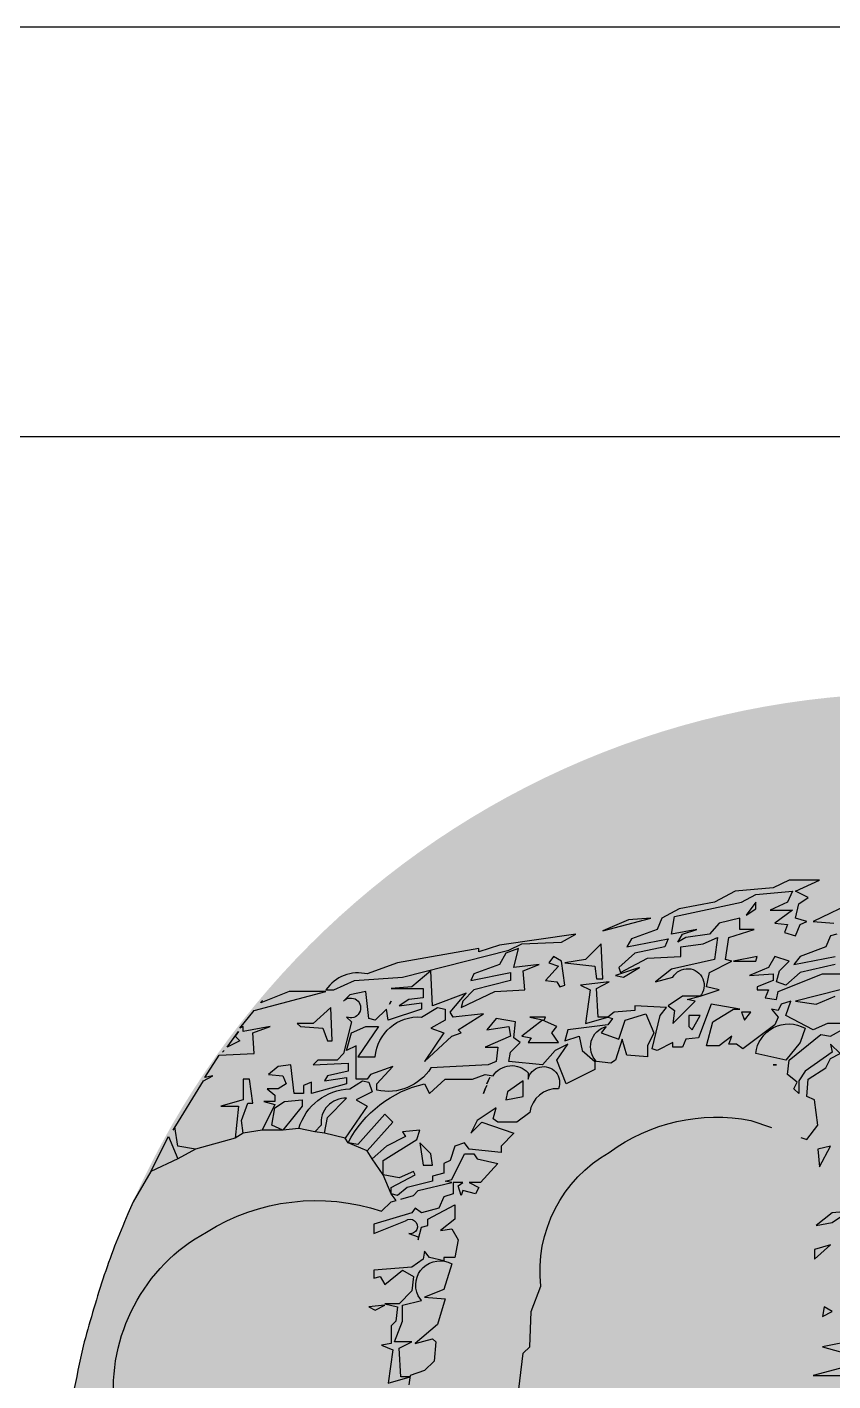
# Model space of a CAD drawing. Extents: x -5173 to 5397, y -2411 to 2089.
# Drawn here: x 5008.3 to 5054.5, y -1736.2 to -1658.6 of the extents above; entities that cross this region are included whole.
import ezdxf

# ---------------------------------------------------------------- set-up
doc = ezdxf.new("R2010")
doc.units = 0
doc.header["$LTSCALE"] = 50
doc.header["$MEASUREMENT"] = 0
doc.layers.add('CARIMBO', color=7, linetype='CONTINUOUS')
doc.layers.add('F-LOGO', color=7, linetype='CONTINUOUS')

# ---------------------------------------------------------------- blocks, each defined once
blk = doc.blocks.new('LOGO_CP')
at = {"layer": 'F-LOGO', "true_color": 0xfbb000}
h = blk.add_hatch(color=40, dxfattribs=at)
h.dxf.hatch_style = 1
h.paths.add_polyline_path([(41.34782747725466, 0.1697726814533667, 1), (-41.49464731943817, 0.1697726814533667, 1)])
at = {"layer": 'F-LOGO'}
h = blk.add_hatch(color=1, dxfattribs=at)
h.dxf.hatch_style = 1
edge = h.paths.add_edge_path()
edge.add_line((-5.474568272961278, 21.98587923024484), (-6.012269029516119, 22.75402316818127))
edge.add_line((-6.012269029519757, 22.75402316818138), (-6.242712210900663, 23.13809513714971))
edge.add_line((-6.242712210898842, 23.1380951371496), (-7.164484936422467, 23.52216710611781))
edge.add_line((-7.164484936422468, 23.52216710611793), (-7.318113724010345, 23.75261028749883))
edge.add_line((-7.318113724012164, 23.75261028749883), (-7.976523813442782, 24.07807392000409))
edge.add_line((-7.976523813440961, 24.07807392000409), (-8.636057715312289, 24.17876618230473))
edge.add_line((-8.636057715312289, 24.17876618230473), (-9.432994513407264, 24.38014692830023))
edge.add_line((-9.432994513407264, 24.38014692830034), (-10.27426822877396, 24.39244628711861))
edge.add_line((-10.27426822877396, 24.3924462871185), (-11.2363259155486, 24.30143103186349))
edge.add_line((-11.2363259155486, 24.30143103186349), (-12.10161228146035, 24.22747617755038))
edge.add_line((-12.10161228146035, 24.22747617755038), (-13.07397230275319, 24.05038607949705))
edge.add_line((-13.07397230275683, 24.05038607949705), (-14.61026017863014, 23.89675729190974))
edge.add_line((-14.61026017862832, 23.89675729190963), (-15.6088472979468, 23.43587092914771))
edge.add_line((-15.60884729794497, 23.43587092914782), (-17.37557835519919, 22.51409820362397))
edge.add_line((-17.37557835519919, 22.51409820362397), (-19.52638138142219, 20.36329517740176))
edge.add_line((-19.52638138142219, 20.36329517740165), (-21.36992683246944, 17.44434821324301))
edge.add_line((-21.36992683246944, 17.44434821324313), (-22.36962867106604, 14.36564150546047))
edge.add_line((-22.36962867106422, 14.36564150546036), (-22.82940031454609, 12.37459822286206))
edge.add_line((-22.82940031454791, 12.37459822286206), (-23.6743586462785, 8.303435351798553))
edge.add_line((-23.6743586462785, 8.303435351798667), (-23.98161622145244, 6.920776263513003))
edge.add_line((-23.98161622145062, 6.92077626351289), (-24.09683781214198, 5.691745962814535))
edge.add_line((-24.09683781214198, 5.691745962814649), (-24.21205940283152, 2.926427786243209))
edge.add_line((-24.21205940283334, 2.926427786243095), (-23.36710107110275, 1.69739748554474))
edge.add_line((-23.36710107110639, 1.697397485544741), (-22.29169955799489, 1.697397485544741))
edge.add_line((-22.29169955799307, 1.697397485544741), (-21.13650771424409, 1.539719934044172))
edge.add_line((-21.13650771424227, 1.539719934044172), (-20.29974627513593, 2.935909569419493))
edge.add_line((-20.29974627513593, 2.935909569419493), (-19.07071597443837, 8.850617891530586))
edge.add_line((-19.07071597444019, 8.850617891530701), (-18.76345839926625, 9.541947435673533))
edge.add_line((-18.76345839926444, 9.541947435673418), (-18.6814230496916, 11.76008307251282))
edge.add_line((-18.6814230496916, 11.76008307251294), (-18.22053668692979, 12.98911337321129))
edge.add_arc((-8.122196716105917, 11.42579777544364), 10.218631308769, 126.98686350499261, 171.1999447298928, ccw=False)
edge.add_arc((-9.392137106826793, 11.48940151944685), 9.454315808083116, 64.97299803012743, 121.06069205266701, ccw=False)
edge.add_line((-5.39253292339208, 20.05603760222726), (-5.039116984790324, 20.5104295232856))
edge.add_line((-5.039116984788507, 20.51042952328549), (-4.859429658292811, 20.75075539052732))
edge.add_line((-4.859429658294629, 20.75075539052733), (-5.090496303996132, 21.06410650472099))
edge.add_line((-5.090496303996132, 21.06410650472099), (-5.474568272964915, 21.98587923024484))
h = blk.add_hatch(color=1, dxfattribs=at)
h.dxf.hatch_style = 1
h.paths.add_polyline_path([(-37.88746182672433, 17.07154664121922, 0.02571872554274176), (-39.3511923896651, 13.33309509847529, 0.012893788624096), (-38.53604351634018, 10.31389345685331, -0.2026200087880888), (-34.35155938359689, 15.60080276219541, -0.2089750550056172), (-26.46098422076168, 16.76887781077921), (-25.29808418317207, 17.10113496437807), (-25.82516167250151, 18.36612093876687), (-26.6475275354684, 19.54092931443547), (-28.50775665574839, 20.31602478121865), (-29.51225257459784, 20.51692396498908), (-31.66305560081901, 20.51692396498908), (-32.58482832634262, 20.36329517740165), (-32.96890029531141, 20.13285199602075), (-34.88926014015169, 19.59515123946522), (-37.12408557825353, 18.37615554595599)])
at = {"layer": 'F-LOGO', "color": 1}
for points in [[(-3.779430653723921, 27.2765906188302), (-5.930233679946923, 26.73888986227468), (-4.931646560626632, 26.58526107468748), (-4.009873835103008, 26.96933304365569)], [(-5.678677964634061, 20.1541444735106), (-5.39253292339208, 20.05603760222726), (-4.854832166833603, 20.74736714636998), (-5.008460954423297, 21.97639744706845), (-5.39253292339208, 22.13002623465564), (-5.315718529595415, 22.9749845663859), (-4.470760197868458, 23.51268532294154), (-4.240317016485733, 23.97357168570335), (-3.779430653723921, 24.20401486708425), (-4.240317016485733, 24.66490122984618), (-4.163502622692704, 24.28082926087797), (-5.469347317185111, 23.35905653535411), (-5.776604892357227, 22.8981701725923), (-5.776604892357227, 22.28365502224307), (-6.00704807373995, 22.51409820362397), (-5.853419286150256, 22.82135577879859), (-6.314305648915706, 23.20542774776681), (-6.237491255119039, 23.89675729190964), (-4.701203379247545, 25.12578759260811), (-4.240317016485733, 25.04897319881451), (-3.548987472344833, 25.43304516778272)], [(-3.011286715786355, 31.57819667127472), (-5.085275348216328, 30.57960955195728), (-4.086688228899675, 30.50279515816356)], [(-3.933059441309978, 29.96509440160804), (-4.240317016485733, 29.88828000781432), (-4.470760197868458, 29.35057925125881), (-5.699790498564196, 28.88969288849699), (-6.00704807373995, 28.50562091952867), (-4.009873835103008, 28.88969288849699)], [(-4.009873835103008, 28.50562091952867), (-5.699790498564196, 28.12154895056034), (-6.391120042708733, 27.50703380021133), (-6.852006405470545, 27.66066258779853), (-6.698377617884489, 28.19836334435405), (-6.237491255119039, 28.65924970711609), (-6.928820799263574, 28.88969288849699), (-7.236078374439328, 28.35199213194147), (-8.157851099962954, 27.96792016297314), (-7.005635193056605, 28.04473455676685), (-7.005635193056605, 27.73747698159224), (-7.773779130994171, 27.43021940641762), (-7.773779130994171, 27.2765906188302), (-7.236078374439328, 27.2765906188302), (-7.389707162025388, 26.8925186498621), (-6.852006405470545, 26.81570425606839), (-6.775192011677516, 27.19977622503671), (-4.624388985454516, 28.04473455676685), (-3.318544290962108, 28.04473455676685)], [(-3.011286715786355, 10.37742398422716), (-4.624388985454516, 10.07016640905255), (-3.011286715786355, 9.609280046290735)], [(-3.318544290962108, 9.148393683528923), (-5.085275348216328, 8.687507320766883), (-2.627214746817571, 8.687507320766883)]]:
    blk.add_lwpolyline(points, dxfattribs=at)
for points in [[(-3.24172989716908, 25.66348834916363), (-4.39394580407179, 25.66348834916363), (-5.085275348216328, 25.35623077398901), (-6.391120042708733, 26.04756031813196), (-6.16067686132601, 26.73888986227468), (-6.621563224087822, 26.58526107468748), (-6.775192011677516, 26.27800349951286), (-7.082449586849632, 26.35481789330657), (-6.775192011677516, 25.97074592433825), (-6.928820799263574, 25.58667395536991), (-8.46510867513507, 24.43445804846527), (-8.772366250310823, 24.66490122984618), (-9.156438219279606, 24.66490122984618), (-9.00280943168991, 25.04897319881451), (-9.617324582041418, 24.58808683605258), (-10.23183973238929, 24.58808683605258), (-9.924582157217172, 25.74030274295734), (-8.925995037900519, 26.35481789330657), (-8.618737462724766, 26.35481789330657), (-10.0013965510102, 26.58526107468748), (-10.61591170135807, 24.97215880502068), (-11.23042685170594, 24.8953444112272), (-11.38405563929564, 24.51127244225887), (-11.84494200205745, 24.51127244225887), (-11.84494200205745, 24.74171562363978), (-12.61308593999502, 24.35764365467156), (-12.8435291213741, 24.43445804846527), (-12.45945715240532, 26.04756031813196), (-12.15219957722957, 26.43163228710017), (-13.6884874531047, 26.50844668089377), (-13.6884874531047, 26.27800349951286), (-14.68707457242135, 26.20118910571915), (-14.99433214759711, 25.97074592433825), (-14.76388896621438, 25.89393153054453), (-14.99433214759711, 25.58667395536991), (-16.91469199243738, 25.35623077398901), (-17.06832078002708, 24.81853001743349), (-16.37699123588254, 25.04897319881451), (-16.22336244829648, 24.35764365467156), (-15.60884729794497, 23.81994289811604), (-15.60884729794497, 23.43587092914782), (-16.99150638623041, 22.74454138500488), (-17.45239274899222, 23.89675729190964), (-16.91469199243738, 24.66490122984618), (-17.52920714278525, 24.35764365467156), (-18.14372229313676, 23.66631411052873), (-19.75682456280128, 23.81994289811604), (-19.68001016900825, 24.28082926087797), (-19.21912380624644, 24.74171562363978), (-19.52638138142219, 24.97215880502068), (-19.44956698762917, 25.74030274295734), (-20.37133971315279, 25.89393153054453), (-20.83222607591096, 25.35623077398901), (-19.75682456280128, 25.50985956157643), (-19.68001016900825, 25.04897319881451), (-20.90904046970763, 24.51127244225887), (-20.29452531935612, 24.51127244225887), (-20.37133971315279, 23.81994289811604), (-20.75541168211794, 23.66631411052873), (-23.52072985869245, 23.51268532294154, -0.310233), (-26.13241924767362, 22.43728380983038), (-26.13241924767362, 22.74454138500488), (-25.3642753097397, 23.58949971673502), (-26.43967682284937, 23.20542774776681), (-26.59330561043544, 22.9749845663859), (-27.13100636699028, 22.9749845663859), (-27.13100636699028, 24.58808683605258), (-27.59189272975572, 24.35764365467156), (-27.361449548373, 25.2026019864017), (-26.6701200042321, 25.50985956157643), (-26.05560485388059, 25.50985956157643), (-27.05419197319724, 24.05038607949706), (-26.20923364146665, 24.05038607949706, -0.409872), (-23.98161622145062, 25.97074592433825), (-23.21347228351669, 26.43163228710017), (-22.82940031454791, 26.35481789330657), (-22.82940031454791, 25.81711713675094), (-23.52072985869245, 25.43304516778272), (-22.90621470834094, 25.2026019864017), (-23.82798743386456, 23.81994289811604), (-22.52214273937216, 25.04897319881451), (-22.06125637661034, 25.2026019864017), (-22.21488516420004, 25.35623077398901), (-20.98585486350066, 26.12437471192544), (-22.44532834558276, 25.97074592433825), (-22.59895713316882, 26.20118910571915), (-21.83081319523125, 27.122961831243), (-23.44391546489578, 26.50844668089377), (-23.52072985869245, 28.19836334435405), (-24.44250258421607, 27.43021940641762), (-25.44108970353272, 27.35340501262391), (-23.90480182765759, 27.35340501262391), (-23.90480182765759, 26.8925186498621), (-24.59613137180213, 26.81570425606839), (-25.05701773456394, 26.50844668089377), (-23.98161622145062, 26.66207546848108), (-23.98161622145062, 26.35481789330657), (-25.59471849112242, 25.81711713675094), (-25.67153288491181, 26.35481789330657), (-26.20923364146665, 25.81711713675094), (-26.5164912166424, 25.89393153054453), (-26.6701200042321, 27.19977622503671), (-27.43826394216603, 27.04614743744941), (-27.74552151734178, 26.73888986227468, -1.930435), (-27.59189272975572, 25.97074592433825), (-27.361449548373, 25.74030274295734), (-27.74552151734178, 24.20401486708425), (-28.05277909251754, 23.89675729190964), (-28.97455181804116, 23.89675729190964), (-29.20499499942025, 23.66631411052873), (-27.51507833595906, 23.74312850432244), (-27.51507833595906, 23.35905653535411), (-28.51366545527935, 23.12861335397321), (-28.66729424286541, 22.8981701725923), (-27.59189272975572, 23.0517989601795), (-27.59189272975572, 22.74454138500488), (-29.28180939321328, 22.28365502224307), (-29.28180939321328, 22.82135577879859), (-29.66588136218206, 22.66772699121117), (-29.66588136218206, 22.28365502224307), (-30.12676772494387, 22.28365502224307), (-30.28039651252993, 23.66631411052873), (-30.89491166288144, 23.58949971673502), (-31.35579802564325, 23.20542774776681), (-30.66446848149871, 23.12861335397321), (-30.51083969391265, 22.74454138500488), (-30.89491166288144, 22.51409820362397), (-31.43261241943628, 22.51409820362397), (-31.0485404504675, 22.20684062844936), (-31.0485404504675, 21.89958305327474), (-31.58624120702234, 21.89958305327474), (-31.0485404504675, 21.74595426568754), (-31.663055600819, 20.51692396498908), (-32.58482832634262, 20.36329517740165), (-32.66164272013565, 20.97781032775089), (-32.3543851449599, 21.82276865948114), (-32.12394196358081, 21.82276865948114), (-32.27757075116687, 22.9749845663859), (-32.58482832634262, 22.9749845663859), (-32.58482832634262, 21.97639744706845), (-33.66022983945231, 21.66913987189383), (-32.81527150772171, 21.66913987189383), (-32.96890029531141, 20.13285199602075), (-34.88926014015169, 19.59515123946522), (-35.73421847188228, 19.74878002705253), (-35.88784725946834, 20.67055275257638), (-35.96466165326137, 20.51692396498908), (-34.5051881711829, 22.8981701725923), (-34.0443018084211, 23.12861335397321), (-34.42837377738987, 23.0517989601795), (-33.73704423324534, 24.12720047329054), (-32.04712756978778, 24.20401486708425), (-32.12394196358081, 25.2026019864017), (-31.27898363185022, 25.50985956157643), (-32.58482832634262, 25.2794163801953), (-32.58482832634262, 25.50985956157643), (-32.73845711392869, 25.43304516778272), (-32.04712756978778, 26.27800349951286), (-28.59047984907238, 27.19977622503671), (-30.3572109063266, 27.19977622503671), (-31.73986999461204, 26.66207546848108, -0.0008770137354755256), (-31.64804448330187, 26.77300217108478, -0.0008770137354755256)], [(-3.24172989716908, 16.59938988151299), (-4.163502622692704, 16.52257548771928), (-4.931646560626632, 15.90806033737005), (-4.163502622692704, 16.06168912495735), (-3.472173078548166, 16.52257548771928, -1.534095)], [(-24.9786768792751, 17.1923941940625), (-24.3656881904194, 17.36753381944942), (-24.13524500904031, 17.59797700083033), (-22.52214273937216, 17.98204896979865), (-22.82940031454791, 18.05886336359214), (-22.52214273937216, 18.13567775738585), (-21.90762758902428, 19.36470805808432), (-21.44674122626247, 19.36470805808432), (-21.29311243867642, 19.13426487670341), (-20.29452531935612, 18.90382169532251), (-21.13948365109036, 17.98204896979865), (-21.6771844076452, 17.98204896979865), (-21.21629804487975, 17.75160578841775), (-21.36992683246944, 17.44434821324313), (-21.98444198281732, 17.59797700083033), (-22.06125637661034, 17.36753381944942), (-22.21488516420004, 17.82842018221135), (-21.98444198281732, 17.98204896979865), (-22.44532834558276, 17.98204896979865), (-22.44532834558276, 17.44434821324313), (-22.90621470834094, 17.29071942565571), (-23.13665788972366, 16.75301866910019), (-23.98161622145062, 16.52257548771928), (-24.28887379662638, 16.75301866910019), (-24.44250258421607, 16.52257548771928), (-26.28604803526332, 15.98487473116375), (-26.28604803526332, 15.52398836840183), (-24.74976015938818, 16.13850351875095, -1.588766), (-24.59613137180213, 15.52398836840183), (-24.13524500904031, 15.37035958081452), (-24.13524500904031, 15.21673079322721), (-23.98161622145062, 15.83124594357633), (-23.6743586462785, 15.90806033737005), (-23.6743586462785, 16.21531791254466), (-22.3685139517861, 16.90664745668749), (-22.3685139517861, 16.21531791254466), (-23.059843495927, 15.67761715598914), (-22.52214273937216, 15.75443154978274), (-22.21488516420004, 15.21673079322721), (-22.3685139517861, 14.37177246149696), (-22.90621470834094, 14.37177246149696), (-22.90621470834094, 14.21814367390976), (-23.59754425248547, 14.37177246149696), (-23.82798743386456, 14.67903003667158), (-23.90480182765759, 14.29495806770348), (-24.44250258421607, 13.91088609873515), (-26.28604803526332, 13.75725731114795), (-26.28604803526332, 13.37318534217962), (-25.9787904600912, 13.44999973597322), (-25.74834727870848, 13.06592776700501), (-24.90338894697788, 13.75725731114795), (-24.3656881904194, 13.44999973597322), (-24.44250258421607, 12.75867019183039), (-25.05701773456394, 12.14415504148116), (-25.74834727870848, 12.14415504148116), (-25.13383212835697, 11.99052625389396), (-25.21064652215, 11.29919670975102), (-25.44108970353272, 11.06875352837011), (-25.44108970353272, 10.22379519663997), (-25.90197606629453, 10.14698080284626), (-25.3642753097397, 9.916537621465352), (-25.59471849112242, 8.303435351798669), (-24.5193169780091, 8.610692926973172), (-24.98020334077091, 8.610692926973172), (-25.05701773456394, 9.993352015259063), (-24.44250258421607, 10.30060959043368), (-25.28746091594303, 10.30060959043368), (-24.90338894697788, 11.29919670975102), (-24.90338894697788, 12.06734064768744), (-23.98161622145062, 12.29778382906846), (-24.13524500904031, 12.52822701044948, -0.735966), (-22.52214273937216, 14.06451488632234), (-22.90621470834094, 12.8354845856241), (-23.82798743386456, 12.45141261665577), (-22.82940031454791, 12.37459822286206), (-23.21347228351669, 11.14556792216371), (-24.28887379662638, 10.22379519663997), (-23.44391546489578, 10.45423837802087), (-23.29028667730972, 10.30060959043368), (-23.36710107110639, 9.378836864909829), (-23.82798743386456, 8.91795050214779), (-24.5193169780091, 8.687507320766883), (-24.59613137180213, 8.226620958005071)], [(-19.44956698762917, 6.690333082131986), (-19.06549501866038, 9.762908833878042), (-18.75823744348463, 10.07016640905255), (-18.6814230496916, 11.76008307251294), (-18.22053668692979, 12.9891133732113, -0.299978), (-14.91751775380408, 19.44152245187803, -0.210206), (-8.081036706166287, 20.97781032775089), (-7.089106003486902, 20.63771980111715)], [(-38.80679422362527, 7.151219444893911, -0.30066), (-34.35155938359685, 15.60080276219543, -0.224329), (-25.90197606629453, 16.59938988151299), (-25.44108970353272, 17.0602762442748), (-25.20542556637383, 17.127608854892), (-25.44108970353272, 17.44434821324313), (-25.82516167250151, 18.36612093876687), (-26.36286242905635, 19.13426487670341), (-26.59330561043544, 19.51833684567174), (-27.51507833595906, 19.90240881463984), (-27.66870712354876, 20.13285199602075), (-28.66729424286541, 20.36329517740165), (-29.12818060563086, 20.44010957119547), (-29.89632454356478, 20.59373835878267), (-30.66446848149871, 20.51692396498908), (-31.663055600819, 20.51692396498908), (-32.58482832634262, 20.36329517740165), (-32.96890029531141, 20.13285199602075), (-34.88926014015169, 19.59515123946522), (-35.73421847188228, 19.13426487670341), (-37.04006316637469, 18.51974972635418), (-37.89704272499375, 17.05517289993151), (-38.15302909270258, 16.47075028389105, 0.02151117889548832), (-39.35119238966444, 13.33309509847726, 0.01392078621884074), (-40.30459703464521, 10.09419756163589, 0.007171598238279336), (-40.79251558848273, 7.762861365619926)]]:
    blk.add_lwpolyline(points, format="xyb", dxfattribs=at)
for points in [[(-9.617324582041418, 27.2765906188302), (-10.23183973238929, 27.43021940641762), (-10.07821094479959, 28.12154895056034), (-9.00280943168991, 28.65924970711609), (-9.310067006865664, 28.73606410090957), (-9.156438219279606, 29.81146561402073), (-7.927407918580228, 30.19553758298895), (-8.618737462724766, 30.19553758298895), (-8.618737462724766, 30.73323833954447), (-9.617324582041418, 30.50279515816356), (-10.07821094479959, 29.96509440160804), (-11.23042685170594, 29.81146561402073), (-11.61449882067472, 29.58102243263971), (-11.38405563929564, 29.96509440160804), (-10.6927260951511, 30.19553758298895), (-11.92175639585048, 29.96509440160804), (-11.76812760826442, 30.81005273333818), (-8.541923068931736, 31.50138227748113), (-7.850593524783561, 31.88545424644923), (-6.083862467532979, 32.03908303403665), (-6.314305648915706, 31.50138227748113), (-7.159263980642661, 31.11731030851279), (-6.083862467532979, 31.11731030851279), (-6.928820799263574, 30.50279515816356), (-6.314305648915706, 30.42598076436996), (-6.467934436501762, 30.04190879540175), (-5.930233679946923, 29.88828000781432), (-5.699790498564196, 30.42598076436996), (-5.39253292339208, 30.57960955195728), (-5.930233679946923, 30.73323833954447), (-5.776604892357227, 31.42456788368742), (-5.315718529595415, 31.73182545886203), (-5.930233679946923, 32.03908303403665), (-4.778017773040573, 32.57678379059217), (-6.237491255119039, 32.57678379059217), (-7.005635193056605, 32.19271182162385), (-8.849180644103853, 32.03908303403665), (-9.847767763424145, 31.50138227748113), (-11.5376844268817, 31.19412470230651), (-12.38264275861229, 30.73323833954447), (-12.61308593999502, 30.19553758298895), (-13.84211624069076, 29.73465122022714), (-14.07255942207348, 29.35057925125881), (-12.07538518344018, 29.73465122022714), (-12.22901397102623, 29.35057925125881), (-13.6884874531047, 29.0433216760843), (-14.45663139104226, 28.35199213194147), (-14.3798169972456, 28.12154895056034), (-13.07397230275683, 28.81287849470328), (-11.46087003308867, 28.88969288849699), (-11.46087003308867, 29.35057925125881), (-10.38546851997899, 29.50420803884623), (-9.694138975834447, 29.81146561402073), (-9.847767763424145, 28.73606410090957), (-11.92175639585048, 28.27517773814776), (-12.68990033378805, 27.66066258779853), (-11.84494200205745, 27.89110576917943, -1.109979), (-10.53909730756504, 26.96933304365569)], [(-28.20640788010359, 27.2765906188302), (-27.20782076078694, 27.73747698159224), (-24.90338894697788, 27.89110576917943), (-19.75682456280128, 29.19695046367161), (-19.14230941245341, 29.50420803884623), (-17.22194956761313, 29.58102243263971), (-16.5306200234686, 29.96509440160804), (-20.21771092556673, 29.42739364505252), (-21.21629804487975, 29.1201360698779), (-21.21629804487975, 29.2737648574651), (-25.13383212835697, 28.58243531332238), (-26.59330561043544, 28.04473455676685, 0.311641), (-28.59047984907238, 27.2765906188302)], [(-14.84070336001105, 23.74312850432244), (-15.53203290415195, 23.81994289811604, -0.5757680000000001), (-15.07114654139013, 25.50985956157643), (-15.30158972277286, 25.2026019864017), (-14.45663139104226, 24.8953444112272), (-14.14937381586651, 25.81711713675094), (-13.15078669654986, 26.12437471192544), (-12.76671472758107, 25.2026019864017), (-13.07397230275683, 24.58808683605258), (-13.07397230275683, 24.05038607949706), (-14.07255942207348, 24.12720047329054), (-14.30300260345257, 24.8953444112272), (-14.61026017862832, 23.89675729190964)], [(-6.391120042708733, 23.89675729190964), (-7.850593524783561, 24.20401486708425, -0.538654), (-5.469347317185111, 25.43304516778272), (-5.699790498564196, 24.74171562363978)], [(-25.13383212835697, 17.36753381944942), (-25.44108970353272, 17.44434821324313), (-25.44108970353272, 17.75160578841775), (-24.28887379662638, 18.36612093876687), (-24.3656881904194, 18.51974972635418), (-25.05701773456394, 18.21249215117956), (-25.82516167250151, 18.36612093876687), (-25.82516167250151, 19.0574504829097), (-24.21205940283334, 20.05603760222726), (-24.05843061524729, 20.51692396498908), (-24.90338894697788, 20.44010957119547), (-24.74976015938818, 20.20966638981446), (-25.67153288491181, 19.74878002705253), (-26.36286242905635, 19.13426487670341), (-26.59330561043544, 19.51833684567174), (-25.3642753097397, 20.9009959339574), (-25.74834727870848, 21.2850679029255), (-27.05419197319724, 19.82559442084624), (-27.51507833595906, 19.90240881463984, -0.224623), (-23.82798743386456, 22.74454138500488), (-23.59754425248547, 22.28365502224307), (-22.82940031454791, 22.9749845663859), (-21.52355562005914, 22.9749845663859), (-20.90904046970763, 23.20542774776681), (-20.52496850073885, 23.12861335397321, -0.490066), (-18.83505183727766, 23.2822421415604), (-18.83505183727766, 22.9749845663859, -1.090604), (-17.37557835519919, 22.51409820362397, 0.383514), (-18.75823744348463, 21.36188229671922), (-19.3727525938325, 20.9009959339574), (-20.29452531935612, 20.9009959339574), (-20.52496850073885, 21.0546247215446), (-20.37133971315279, 21.59232547810012), (-21.29311243867642, 20.97781032775089), (-21.60037001384853, 20.36329517740165), (-21.06266925729369, 20.9009959339574), (-19.52638138142219, 20.36329517740165), (-20.14089653177006, 19.74878002705253), (-20.14089653177006, 19.44152245187803), (-21.6771844076452, 19.59515123946522), (-21.90762758902428, 19.90240881463984), (-22.3685139517861, 19.74878002705253), (-22.59895713316882, 19.0574504829097), (-22.90621470834094, 18.90382169532251), (-22.90621470834094, 18.44293533256047), (-23.44391546489578, 18.28930654497327), (-23.44391546489578, 18.05886336359214), (-24.67294576559879, 17.75160578841775)], [(-27.66870712354876, 20.13285199602075), (-28.66729424286541, 20.36329517740165), (-28.51366545527935, 21.13143911533831), (-27.59189272975572, 22.05321184086216, 0.4567729999999999), (-28.82092303045146, 20.74736714636998), (-29.12818060563086, 20.44010957119547), (-29.89632454356478, 20.59373835878279, -0.321725), (-27.43826394216603, 22.51409820362397), (-26.82374879181816, 22.8981701725923), (-26.5164912166424, 22.82135577879859), (-26.36286242905635, 22.36046941603666), (-27.13100636699028, 21.97639744706845), (-26.59330561043544, 21.66913987189383)]]:
    blk.add_lwpolyline(points, format="xyb", close=True, dxfattribs=at)
for points in [[(-7.850593524783561, 31.19412470230651), (-7.850593524783561, 31.50138227748113), (-8.31147988754901, 30.88686712713189)], [(-12.92034351516713, 30.73323833954447), (-13.99574502828045, 30.65642394575099), (-15.22477532897983, 30.11872318919524)], [(-15.22477532897983, 27.81429137538584), (-15.30158972277286, 29.50420803884623), (-16.06973366070678, 28.73606410090957), (-17.06832078002708, 28.58243531332238), (-15.60884729794497, 28.42880652573507), (-15.53203290415195, 27.81429137538584)], [(-22.06125637661034, 26.43163228710017), (-20.44815410694582, 27.19977622503671), (-18.98868062486371, 27.2765906188302), (-19.06549501866038, 28.19836334435405), (-18.29735108072282, 28.50562091952867), (-19.52638138142219, 28.35199213194147), (-19.29593820004311, 29.2737648574651), (-19.91045335038734, 29.0433216760843), (-20.21771092556673, 28.50562091952867), (-21.44674122626247, 28.04473455676685), (-21.60037001384853, 27.73747698159224), (-19.68001016900825, 28.12154895056034), (-19.68001016900825, 27.73747698159224), (-21.44674122626247, 27.2765906188302), (-21.98444198281732, 26.73888986227468)], [(-17.29876396140617, 27.43021940641762), (-17.06832078002708, 27.50703380021133), (-17.22194956761313, 28.65924970711609), (-17.60602153658192, 28.88969288849699), (-17.83646471796101, 28.58243531332238), (-17.37557835519919, 28.42880652573507), (-17.9900935055507, 27.73747698159224), (-17.45239274899222, 27.66066258779853)], [(-7.850593524783561, 28.65924970711609), (-7.773779130994171, 28.88969288849699), (-8.925995037900519, 28.65924970711609)], [(-13.45804427172197, 28.35199213194147), (-14.61026017862832, 27.96792016297314), (-14.22618820965954, 27.89110576917943)], [(-14.99433214759711, 25.97074592433825), (-15.45521851035528, 25.97074592433825), (-15.53203290415195, 27.35340501262391), (-14.91751775380408, 27.66066258779853), (-16.30017684208951, 27.50703380021133), (-15.83929047932406, 27.2765906188302), (-16.06973366070678, 25.66348834916363)], [(-11.84494200205745, 25.66348834916363), (-10.76954048894777, 26.73888986227468), (-11.15361245791291, 26.81570425606839), (-10.53909730756504, 26.96933304365569), (-11.38405563929564, 26.96933304365569), (-12.07538518344018, 26.50844668089377), (-11.76812760826442, 26.27800349951286)], [(-28.36003666768965, 26.43163228710017), (-29.20499499942025, 25.66348834916363), (-29.97313893735781, 25.66348834916363), (-29.81951014977176, 25.50985956157643), (-28.74410863665844, 25.43304516778272), (-28.51366545527935, 24.81853001743349), (-28.28322227389662, 24.81853001743349)], [(-25.51790409732575, 26.58526107468748), (-25.44108970353272, 26.73888986227468), (-25.51790409732575, 26.58526107468748)], [(-8.38829428134204, 25.81711713675094), (-8.081036706166287, 26.20118910571915), (-8.541923068931736, 26.20118910571915)], [(-17.37557835519919, 24.74171562363978), (-17.68283593037131, 25.2026019864017), (-17.45239274899222, 25.50985956157643), (-18.14372229313676, 25.81711713675094), (-19.14230941245341, 25.04897319881451), (-18.6814230496916, 24.97215880502068), (-18.83505183727766, 24.74171562363978)], [(-18.06690789934009, 25.81711713675094), (-17.9900935055507, 25.97074592433825), (-18.75823744348463, 25.97074592433825)], [(-10.92316927653383, 25.35623077398901), (-10.53909730756504, 26.04756031813196), (-11.07679806411988, 26.04756031813196), (-11.07679806411988, 25.50985956157643)], [(-32.81527150772171, 25.2794163801953), (-32.96890029531141, 25.04897319881451), (-32.73845711392869, 24.81853001743349), (-33.35297226428019, 24.51127244225887)], [(-33.58341544565928, 24.28082926087797), (-33.50660105186625, 24.35764365467156), (-33.58341544565928, 24.28082926087797)], [(-6.852006405470545, 23.66631411052873), (-7.005635193056605, 23.66631411052873), (-6.852006405470545, 23.66631411052873)], [(-20.83222607591096, 22.74454138500488), (-20.75541168211794, 22.8981701725923), (-20.83222607591096, 22.74454138500488)], [(-20.75541168211794, 22.8981701725923), (-20.67859728832491, 23.0517989601795), (-20.75541168211794, 22.8981701725923)], [(-19.91045335038734, 21.97639744706845), (-19.06549501866038, 22.13002623465564), (-19.06549501866038, 22.8981701725923), (-19.83363895659795, 22.36046941603666)], [(-20.98585486350066, 22.28365502224307), (-20.90904046970763, 22.51409820362397), (-20.98585486350066, 22.28365502224307)], [(-20.90904046970763, 22.51409820362397), (-20.83222607591096, 22.66772699121117), (-20.90904046970763, 22.51409820362397)], [(-30.66446848149871, 20.51692396498908), (-31.20216923805719, 20.74736714636998), (-31.0485404504675, 21.59232547810012), (-30.58765408770568, 21.89958305327474), (-29.74269575597509, 21.97639744706845), (-29.74269575597509, 21.66913987189383)], [(-37.04006316637469, 18.51974972635418), (-36.19510483464409, 20.20966638981446), (-35.73421847188228, 19.13426487670341)], [(-23.44391546489578, 18.82700730152879), (-23.52072985869245, 19.36470805808432), (-24.05843061524729, 19.90240881463984), (-23.90480182765759, 18.82700730152879)], [(-4.778017773040573, 18.75019290773508), (-4.240317016485733, 19.74878002705253), (-4.854832166833603, 19.59515123946522)], [(-5.008460954423297, 14.29495806770348), (-4.240317016485733, 14.98628761184619), (-5.008460954423297, 14.75584443046529)], [(-26.20923364146665, 11.83689746630654), (-25.74834727870848, 12.06734064768744), (-26.5164912166424, 11.99052625389396)], [(-4.163502622692704, 11.76008307251294), (-4.547574591661486, 11.99052625389396), (-4.624388985454516, 11.52963989113192)]]:
    blk.add_lwpolyline(points, close=True, dxfattribs=at)

msp = doc.modelspace()

# ---------------------------------------------------------------- linework, layer by layer
at = {"layer": 'CARIMBO', "color": 6}
for p, q in [((5346.575614514135, -1658.580106404406), (4496.575614514368, -1658.580106404406)), ((5346.575614465473, -1682.080106404464), (4496.575614465473, -1682.080106404464))]:
    msp.add_line(p, q, dxfattribs=at)

# ---------------------------------------------------------------- block references
at = {"layer": 'F-LOGO', "xscale": 1.188858461142835, "yscale": 1.188858461142835, "zscale": 1.188858461142835}
msp.add_blockref('LOGO_CP', (5059.402322962793, -1746.217008973039), dxfattribs=at)

doc.saveas('drawing.dxf')
